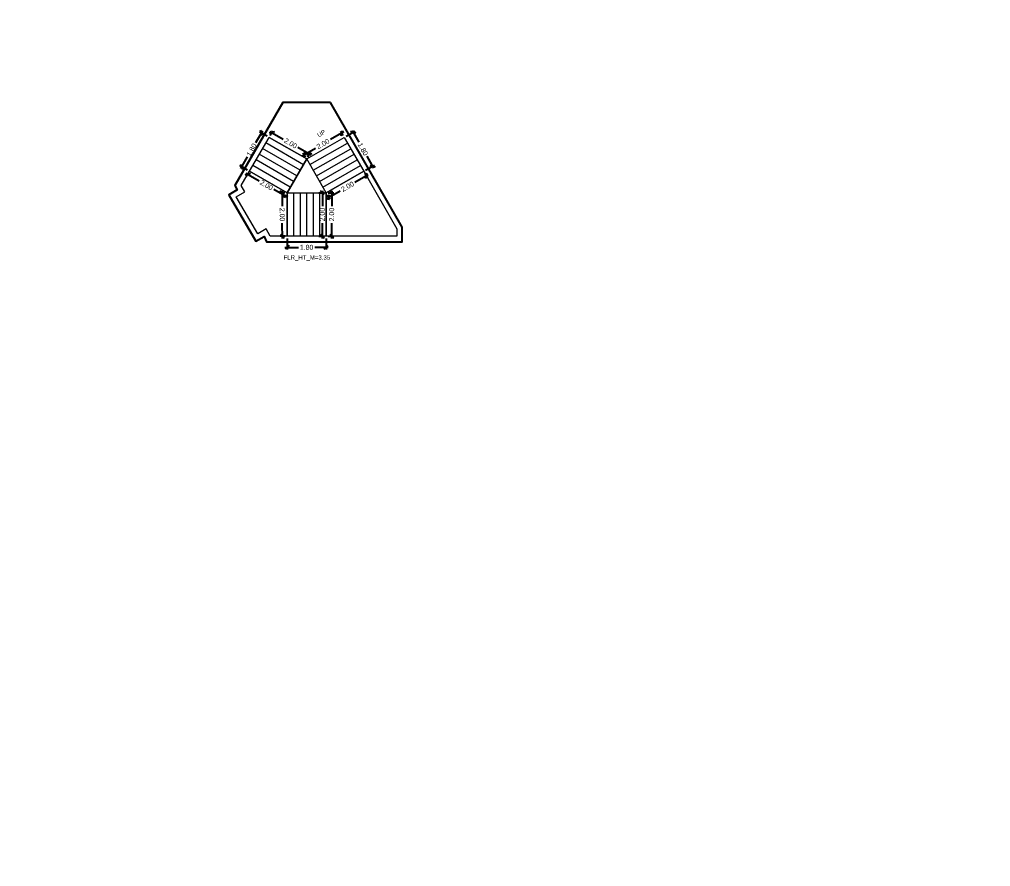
# Model space of a CAD drawing. Header units: metres. Extents: x 256329 to 886268, y -249371 to 355.
# Drawn here: x 287414.59 to 287459.34, y -1085.22 to -1046.17 of the extents above; entities that cross this region are included whole.
import ezdxf

# ---------------------------------------------------------------- set-up
doc = ezdxf.new("R2010")
doc.units = ezdxf.units.M
doc.header["$MEASUREMENT"] = 0
doc.header["$PDMODE"] = 35
doc.linetypes.add('CONTINOUS', pattern=[0])
doc.layers.get('0').update_dxf_attribs({"lineweight": 18})
doc.layers.get('Defpoints').update_dxf_attribs({"lineweight": 20})
doc.layers.add('A_TEXT', color=4, linetype='Continuous', lineweight=0, transparency=0.3)
doc.layers.add('BLK_2_FLR_34_STAIR_3', color=7, linetype='Continuous')
for name, color, linetype, lineweight in [('BLK_2_FLR_34_STAIR_3_FLIGHT_1', 7, 'Continuous', 0), ('BLK_2_FLR_34_STAIR_3_FLIGHT_2', 7, 'Continuous', 0), ('BLK_2_FLR_34_STAIR_3_FLIGHT_3', 7, 'Continuous', 0), ('BLK_2_FLR_34_STAIR_3_LANDING_1', 7, 'Continuous', 0), ('BLK_2_FLR_34_STAIR_3_LANDING_2', 7, 'Continuous', 0)]:
    doc.layers.add(name, color=color, linetype=linetype, lineweight=lineweight)
doc.styles.add('Arial', font='arial.ttf')
doc.styles.get("Standard").update_dxf_attribs({"font": 'arial.ttf'})
doc.dimstyles.new('METRIC DIM', dxfattribs={"dimtxt": 0.23, "dimasz": 0.18, "dimexe": 0.1, "dimexo": 0.1, "dimgap": 0.09, "dimtad": 0, "dimzin": 0, "dimdsep": 46, "dimtxsty": 'Standard', "dimblk": 'OBLIQUE', "dimcen": 0, "dimdle": 0.1, "dimclrd": 147, "dimclre": 147, "dimclrt": 7, "dimadec": 0, "dimazin": 0, "dimtfac": 1, "dimtofl": 0, "dimtmove": 0, "dimatfit": 2, "dimfxl": 0.125, "dimtolj": 1, "dimtzin": 0, "dimarcsym": 0})

# ---------------------------------------------------------------- blocks, each defined once
blk = doc.blocks.new('_Oblique')
at = {"color": 0, "linetype": 'ByBlock', "lineweight": -2}
blk.add_line((-0.5, -0.5), (0.5, 0.5), dxfattribs=at)
blk = doc.blocks.new('*D1725')
at = {"layer": 'BLK_2_FLR_34_STAIR_3_FLIGHT_2', "color": 147, "lineweight": -2, "transparency": 16777216}
for p, q in [((287426.926146, -1056.26763), (287426.925962, -1056.779601)), ((287428.726146, -1056.268277), (287428.725962, -1056.780248)), ((287426.825998, -1056.679565), (287427.448498, -1056.679789)), ((287428.825998, -1056.680284), (287428.203498, -1056.680061))]:
    blk.add_line(p, q, dxfattribs=at)
at = {"layer": 'Defpoints', "color": 0, "linetype": 'CONTINOUS', "transparency": 16777216}
for p in [(287426.926182, -1056.16763, 0.042641), (287428.726182, -1056.168277, 0.042641), (287428.725998, -1056.680248)]:
    blk.add_point(p, dxfattribs=at)
at = {"layer": 'BLK_2_FLR_34_STAIR_3_FLIGHT_2', "color": 147, "linetype": 'CONTINOUS', "lineweight": -2, "transparency": 16777216, "xscale": 0.18, "yscale": 0.18, "zscale": 0.18}
for p, rotation in [((287426.925998, -1056.679601), 179.979403), ((287428.725998, -1056.680248), 359.979403)]:
    blk.add_blockref('_Oblique', p, dxfattribs=dict(at, rotation=rotation))
at = {"layer": 'BLK_2_FLR_34_STAIR_3_FLIGHT_2', "color": 7, "linetype": 'CONTINOUS', "transparency": 16777216, "insert": (287427.825998, -1056.679925), "char_height": 0.23, "attachment_point": 5, "rotation": 359.9794033}
blk.add_mtext('\\A1;1.80', dxfattribs=at)
blk = doc.blocks.new('*D1726')
at = {"layer": 'BLK_2_FLR_34_STAIR_3_FLIGHT_3', "color": 147, "lineweight": -2, "transparency": 16777216}
for p, q in [((287426.13466, -1051.338305), (287426.750586, -1051.692449)), ((287426.144059, -1051.522577), (287426.271197, -1051.301459)), ((287428.043202, -1052.435675), (287427.427276, -1052.081531)), ((287427.879218, -1052.520255), (287428.006356, -1052.299138))]:
    blk.add_line(p, q, dxfattribs=at)
at = {"layer": 'Defpoints', "color": 0, "linetype": 'CONTINOUS', "transparency": 16777216}
for p in [(287426.094214, -1051.609268, 0.042641), (287427.95651, -1052.385829), (287427.829372, -1052.606947, 0.042641)]:
    blk.add_point(p, dxfattribs=at)
at = {"layer": 'BLK_2_FLR_34_STAIR_3_FLIGHT_3', "color": 147, "linetype": 'CONTINOUS', "lineweight": -2, "transparency": 16777216, "xscale": 0.18, "yscale": 0.18, "zscale": 0.18}
for p, rotation in [((287426.221351, -1051.388151), 150.102044), ((287427.95651, -1052.385829), 330.102044)]:
    blk.add_blockref('_Oblique', p, dxfattribs=dict(at, rotation=rotation))
at = {"layer": 'BLK_2_FLR_34_STAIR_3_FLIGHT_3', "color": 7, "linetype": 'CONTINOUS', "transparency": 16777216, "insert": (287427.088931, -1051.88699), "char_height": 0.23, "attachment_point": 5, "rotation": 330.1020442}
blk.add_mtext('\\A1;2.00', dxfattribs=at)
blk = doc.blocks.new('*D1727')
at = {"layer": 'BLK_2_FLR_34_STAIR_3_FLIGHT_1', "color": 147, "lineweight": -2, "transparency": 16777216}
for p, q in [((287429.534831, -1051.35995), (287428.919477, -1051.713549)), ((287429.513642, -1051.523787), (287429.398304, -1051.323068)), ((287427.627329, -1052.456051), (287428.242684, -1052.102452)), ((287427.77955, -1052.520242), (287427.664211, -1052.319523))]:
    blk.add_line(p, q, dxfattribs=at)
at = {"layer": 'Defpoints', "color": 0, "linetype": 'CONTINOUS', "transparency": 16777216}
for p in [(287429.448127, -1051.409772), (287429.563465, -1051.610491, 0.042641), (287427.829372, -1052.606947, 0.042641)]:
    blk.add_point(p, dxfattribs=at)
at = {"layer": 'BLK_2_FLR_34_STAIR_3_FLIGHT_1', "color": 147, "linetype": 'CONTINOUS', "lineweight": -2, "transparency": 16777216, "xscale": 0.18, "yscale": 0.18, "zscale": 0.18}
for p, rotation in [((287429.448127, -1051.409772), 29.88281300000001), ((287427.714034, -1052.406228), 209.882813)]:
    blk.add_blockref('_Oblique', p, dxfattribs=dict(at, rotation=rotation))
at = {"layer": 'BLK_2_FLR_34_STAIR_3_FLIGHT_1', "color": 7, "linetype": 'CONTINOUS', "transparency": 16777216, "insert": (287428.58108, -1051.908), "char_height": 0.23, "attachment_point": 5, "rotation": 29.8828126}
blk.add_mtext('\\A1;2.00', dxfattribs=at)
blk = doc.blocks.new('*D1728')
at = {"layer": 'BLK_2_FLR_34_STAIR_3_LANDING_2', "color": 147, "lineweight": -2, "transparency": 16777216}
for p, q in [((287426.826183, -1054.168078), (287426.598904, -1054.169095)), ((287426.698455, -1054.068648), (287426.701633, -1054.778464)), ((287426.708304, -1056.268845), (287426.705127, -1055.559029)), ((287426.835137, -1056.168277), (287426.607858, -1056.169294))]:
    blk.add_line(p, q, dxfattribs=at)
at = {"layer": 'Defpoints', "color": 0, "linetype": 'CONTINOUS', "transparency": 16777216}
for p in [(287426.926182, -1054.16763, 0.042641), (287426.707857, -1056.168846), (287426.935136, -1056.167829, 0.042641)]:
    blk.add_point(p, dxfattribs=at)
at = {"layer": 'BLK_2_FLR_34_STAIR_3_LANDING_2', "color": 147, "linetype": 'CONTINOUS', "lineweight": -2, "transparency": 16777216, "xscale": 0.18, "yscale": 0.18, "zscale": 0.18}
for p, rotation in [((287426.698903, -1054.168647), 90.256477), ((287426.707857, -1056.168846), 270.256477)]:
    blk.add_blockref('_Oblique', p, dxfattribs=dict(at, rotation=rotation))
at = {"layer": 'BLK_2_FLR_34_STAIR_3_LANDING_2', "color": 7, "linetype": 'CONTINOUS', "transparency": 16777216, "insert": (287426.70338, -1055.168747), "char_height": 0.23, "attachment_point": 5, "rotation": 270.2564771}
blk.add_mtext('\\A1;2.00', dxfattribs=at)
blk = doc.blocks.new('*D1729')
at = {"layer": 'BLK_2_FLR_34_STAIR_3_LANDING_2', "color": 147, "lineweight": -2, "transparency": 16777216}
for p, q in [((287425.024251, -1053.263243), (287425.638665, -1053.61782)), ((287425.144525, -1053.254896), (287425.060879, -1053.399838)), ((287426.929149, -1054.362555), (287426.314735, -1054.007978)), ((287426.876199, -1054.254242), (287426.792553, -1054.399184))]:
    blk.add_line(p, q, dxfattribs=at)
at = {"layer": 'Defpoints', "color": 0, "linetype": 'CONTINOUS', "transparency": 16777216}
for p in [(287425.110863, -1053.313226), (287425.194509, -1053.168284, 0.042641), (287426.926182, -1054.16763, 0.042641)]:
    blk.add_point(p, dxfattribs=at)
at = {"layer": 'BLK_2_FLR_34_STAIR_3_LANDING_2', "color": 147, "linetype": 'CONTINOUS', "lineweight": -2, "transparency": 16777216, "xscale": 0.18, "yscale": 0.18, "zscale": 0.18}
for p, rotation in [((287425.110863, -1053.313226), 150.01084), ((287426.842537, -1054.312572), 330.01084)]:
    blk.add_blockref('_Oblique', p, dxfattribs=dict(at, rotation=rotation))
at = {"layer": 'BLK_2_FLR_34_STAIR_3_LANDING_2', "color": 7, "linetype": 'CONTINOUS', "transparency": 16777216, "insert": (287425.9767, -1053.812899), "char_height": 0.23, "attachment_point": 5, "rotation": 330.0108404}
blk.add_mtext('\\A1;2.00', dxfattribs=at)
blk = doc.blocks.new('*D1730')
at = {"layer": 'BLK_2_FLR_34_STAIR_3_LANDING_1', "color": 147, "lineweight": -2, "transparency": 16777216}
for p, q in [((287430.666574, -1053.329478), (287430.05122, -1053.683077)), ((287430.510098, -1053.257879), (287430.629692, -1053.466005)), ((287428.759072, -1054.425578), (287429.374427, -1054.07198)), ((287428.776005, -1054.254335), (287428.8956, -1054.46246))]:
    blk.add_line(p, q, dxfattribs=at)
at = {"layer": 'Defpoints', "color": 0, "linetype": 'CONTINOUS', "transparency": 16777216}
for p in [(287430.460275, -1053.171175, 0.042641), (287430.579869, -1053.3793), (287428.726182, -1054.16763, 0.042641)]:
    blk.add_point(p, dxfattribs=at)
at = {"layer": 'BLK_2_FLR_34_STAIR_3_LANDING_1', "color": 147, "linetype": 'CONTINOUS', "lineweight": -2, "transparency": 16777216, "xscale": 0.18, "yscale": 0.18, "zscale": 0.18}
for p, rotation in [((287430.579869, -1053.3793), 29.88281300000001), ((287428.845777, -1054.375756), 209.882813)]:
    blk.add_blockref('_Oblique', p, dxfattribs=dict(at, rotation=rotation))
at = {"layer": 'BLK_2_FLR_34_STAIR_3_LANDING_1', "color": 7, "linetype": 'CONTINOUS', "transparency": 16777216, "insert": (287429.712823, -1053.877528), "char_height": 0.23, "attachment_point": 5, "rotation": 29.8828126}
blk.add_mtext('\\A1;2.00', dxfattribs=at)
blk = doc.blocks.new('*D1731')
at = {"layer": 'BLK_2_FLR_34_STAIR_3_LANDING_1', "color": 147, "lineweight": -2, "transparency": 16777216}
for p, q in [((287428.826182, -1054.16763), (287429.081833, -1054.16763)), ((287428.981833, -1054.06763), (287428.981833, -1054.777343)), ((287428.981833, -1056.26763), (287428.981833, -1055.557916)), ((287428.826182, -1056.16763), (287429.081833, -1056.16763))]:
    blk.add_line(p, q, dxfattribs=at)
at = {"layer": 'Defpoints', "color": 0, "linetype": 'CONTINOUS', "transparency": 16777216}
for p in [(287428.726182, -1054.16763, 0.042641), (287428.726182, -1056.16763, 0.042641), (287428.981833, -1056.16763)]:
    blk.add_point(p, dxfattribs=at)
at = {"layer": 'BLK_2_FLR_34_STAIR_3_LANDING_1', "color": 147, "linetype": 'CONTINOUS', "lineweight": -2, "transparency": 16777216, "xscale": 0.18, "yscale": 0.18, "zscale": 0.18}
for p, rotation in [((287428.981833, -1054.16763), 90), ((287428.981833, -1056.16763), 270)]:
    blk.add_blockref('_Oblique', p, dxfattribs=dict(at, rotation=rotation))
at = {"layer": 'BLK_2_FLR_34_STAIR_3_LANDING_1', "color": 7, "linetype": 'CONTINOUS', "transparency": 16777216, "insert": (287428.981833, -1055.16763), "char_height": 0.23, "attachment_point": 5, "rotation": 90}
blk.add_mtext('\\A1;2.00', dxfattribs=at)
blk = doc.blocks.new('*D1732')
at = {"layer": 'BLK_2_FLR_34_STAIR_3_FLIGHT_3', "color": 147, "lineweight": -2, "transparency": 16777216}
for p, q in [((287425.788268, -1051.31725), (287425.47712, -1051.85641)), ((287426.007602, -1051.559285), (287425.651672, -1051.353879)), ((287425.107897, -1053.118301), (287424.751967, -1052.912895)), ((287424.788596, -1053.04949), (287425.099744, -1052.510331))]:
    blk.add_line(p, q, dxfattribs=at)
at = {"layer": 'Defpoints', "color": 0, "linetype": 'CONTINOUS', "transparency": 16777216}
for p in [(287426.094214, -1051.609268, 0.042641), (287424.838579, -1052.962878), (287425.194509, -1053.168284, 0.042641)]:
    blk.add_point(p, dxfattribs=at)
at = {"layer": 'BLK_2_FLR_34_STAIR_3_FLIGHT_3', "color": 147, "linetype": 'CONTINOUS', "lineweight": -2, "transparency": 16777216, "xscale": 0.18, "yscale": 0.18, "zscale": 0.18}
for p, rotation in [((287425.738284, -1051.403862), 60.01084000000001), ((287424.838579, -1052.962878), 240.01084)]:
    blk.add_blockref('_Oblique', p, dxfattribs=dict(at, rotation=rotation))
at = {"layer": 'BLK_2_FLR_34_STAIR_3_FLIGHT_3', "color": 7, "linetype": 'CONTINOUS', "transparency": 16777216, "insert": (287425.288432, -1052.18337), "char_height": 0.23, "attachment_point": 5, "rotation": 60.0108404}
blk.add_mtext('\\A1;1.80', dxfattribs=at)
blk = doc.blocks.new('*D1733')
at = {"layer": 'BLK_2_FLR_34_STAIR_3_FLIGHT_1', "color": 147, "lineweight": -2, "transparency": 16777216}
for p, q in [((287429.65017, -1051.560669), (287430.059293, -1051.325576)), ((287429.922766, -1051.288694), (287430.232912, -1051.82843)), ((287430.546979, -1053.121352), (287430.956103, -1052.886259)), ((287430.919221, -1053.022786), (287430.609074, -1052.48305))]:
    blk.add_line(p, q, dxfattribs=at)
at = {"layer": 'Defpoints', "color": 0, "linetype": 'CONTINOUS', "transparency": 16777216}
for p in [(287429.563465, -1051.610491, 0.042641), (287430.460275, -1053.171175, 0.042641), (287430.869398, -1052.936082)]:
    blk.add_point(p, dxfattribs=at)
at = {"layer": 'BLK_2_FLR_34_STAIR_3_FLIGHT_1', "color": 147, "linetype": 'CONTINOUS', "lineweight": -2, "transparency": 16777216, "xscale": 0.18, "yscale": 0.18, "zscale": 0.18}
for p, rotation in [((287429.972588, -1051.375398), 119.882813), ((287430.869398, -1052.936082), 299.882813)]:
    blk.add_blockref('_Oblique', p, dxfattribs=dict(at, rotation=rotation))
at = {"layer": 'BLK_2_FLR_34_STAIR_3_FLIGHT_1', "color": 7, "linetype": 'CONTINOUS', "transparency": 16777216, "insert": (287430.420993, -1052.15574), "char_height": 0.23, "attachment_point": 5, "rotation": 299.8828126}
blk.add_mtext('\\A1;1.80', dxfattribs=at)
blk = doc.blocks.new('*D1744')
at = {"layer": 'BLK_2_FLR_34_STAIR_3_FLIGHT_2', "color": 147, "lineweight": -2, "transparency": 16777216}
for p, q in [((287428.397091, -1054.16763), (287428.652742, -1054.16763)), ((287428.552742, -1054.06763), (287428.552742, -1054.777343)), ((287428.552742, -1056.26763), (287428.552742, -1055.557916)), ((287428.397091, -1056.16763), (287428.652742, -1056.16763))]:
    blk.add_line(p, q, dxfattribs=at)
at = {"layer": 'Defpoints', "color": 0, "linetype": 'CONTINOUS', "transparency": 16777216}
for p in [(287428.297091, -1054.16763, 0.042641), (287428.297091, -1056.16763, 0.042641), (287428.552742, -1056.16763)]:
    blk.add_point(p, dxfattribs=at)
at = {"layer": 'BLK_2_FLR_34_STAIR_3_FLIGHT_2', "color": 147, "linetype": 'CONTINOUS', "lineweight": -2, "transparency": 16777216, "xscale": 0.18, "yscale": 0.18, "zscale": 0.18}
for p, rotation in [((287428.552742, -1054.16763), 90), ((287428.552742, -1056.16763), 270)]:
    blk.add_blockref('_Oblique', p, dxfattribs=dict(at, rotation=rotation))
at = {"layer": 'BLK_2_FLR_34_STAIR_3_FLIGHT_2', "color": 7, "linetype": 'CONTINOUS', "transparency": 16777216, "insert": (287428.552742, -1055.16763), "char_height": 0.23, "attachment_point": 5, "rotation": 90}
blk.add_mtext('\\A1;2.00', dxfattribs=at)

msp = doc.modelspace()

# ---------------------------------------------------------------- linework, layer by layer
at = {"color": 5, "linetype": 'CONTINOUS'}
for p, q in [((287428.726182, -1054.16763), (287427.829372, -1052.606947)), ((287426.926182, -1054.16763), (287428.726182, -1054.16763))]:
    msp.add_line(p, q, dxfattribs=at)
msp.add_lwpolyline([(287426.926182, -1054.16763), (287427.829372, -1052.606947)], dxfattribs=at)
at = {"layer": 'BLK_2_FLR_34_STAIR_3', "color": 7, "linetype": 'CONTINOUS'}
msp.add_lwpolyline([(287428.931713, -1050.002639), (287426.728921, -1050.002639), (287424.517358, -1053.834852), (287424.630489, -1054.030652), (287424.241964, -1054.260413), (287425.487656, -1056.398594), (287425.86353, -1056.182203), (287425.983263, -1056.42091), (287432.235006, -1056.422474), (287432.235174, -1055.751522)], close=True, dxfattribs=at)
at = {"layer": 'BLK_2_FLR_34_STAIR_3_FLIGHT_1', "color": 3, "linetype": 'CONTINOUS'}
for p, q in [((287427.829372, -1052.606947), (287429.563465, -1051.610491)), ((287427.978841, -1052.867061), (287429.712933, -1051.870605)), ((287428.128309, -1053.127174), (287429.862402, -1052.130719)), ((287428.277777, -1053.387288), (287430.01187, -1052.390833)), ((287428.427246, -1053.647402), (287430.161338, -1052.650947)), ((287428.576714, -1053.907516), (287430.310806, -1052.911061)), ((287428.726182, -1054.16763), (287430.460275, -1053.171175))]:
    msp.add_line(p, q, dxfattribs=at)
at = {"layer": 'BLK_2_FLR_34_STAIR_3_FLIGHT_1', "color": 7, "linetype": 'CONTINOUS'}
msp.add_lwpolyline([(287429.563465, -1051.610491), (287430.460275, -1053.171175), (287428.726182, -1054.16763), (287427.829372, -1052.606947), (287429.563465, -1051.610491)], dxfattribs=at)
at = {"layer": 'BLK_2_FLR_34_STAIR_3_FLIGHT_2', "color": 3, "linetype": 'CONTINOUS'}
for p, q in [((287426.926182, -1054.16763), (287426.926182, -1056.16763)), ((287427.226182, -1054.16763), (287427.226182, -1056.16763)), ((287427.526182, -1054.16763), (287427.526182, -1056.16763)), ((287427.826182, -1054.16763), (287427.826182, -1056.16763)), ((287428.126182, -1054.16763), (287428.126182, -1056.16763)), ((287428.426182, -1054.16763), (287428.426182, -1056.16763)), ((287428.726182, -1054.16763), (287428.726182, -1056.16763))]:
    msp.add_line(p, q, dxfattribs=at)
at = {"layer": 'BLK_2_FLR_34_STAIR_3_FLIGHT_2', "color": 7, "linetype": 'CONTINOUS'}
msp.add_lwpolyline([(287426.926182, -1054.16763), (287428.726182, -1054.16763), (287428.726182, -1056.16763), (287426.926182, -1056.16763)], close=True, dxfattribs=at)
at = {"layer": 'BLK_2_FLR_34_STAIR_3_FLIGHT_3', "color": 3, "linetype": 'CONTINOUS'}
for p, q in [((287427.675937, -1052.86845), (287425.944263, -1051.869104)), ((287427.829372, -1052.606947), (287426.094214, -1051.609268)), ((287427.376035, -1053.388122), (287425.644361, -1052.388776)), ((287427.525986, -1053.128286), (287425.794312, -1052.12894)), ((287427.076133, -1053.907794), (287425.344459, -1052.908448)), ((287427.226084, -1053.647958), (287425.49441, -1052.648612)), ((287426.926182, -1054.16763), (287425.194509, -1053.168284))]:
    msp.add_line(p, q, dxfattribs=at)
at = {"layer": 'BLK_2_FLR_34_STAIR_3_FLIGHT_3', "ltscale": 0.05}
msp.add_lwpolyline([(287427.829372, -1052.606947), (287426.926182, -1054.16763), (287425.194509, -1053.168284), (287426.094214, -1051.609268), (287427.829372, -1052.606947)], dxfattribs=at)
at = {"layer": 'BLK_2_FLR_34_STAIR_3_LANDING_1', "color": 7, "linetype": 'CONTINOUS'}
msp.add_lwpolyline([(287428.726182, -1054.16763), (287430.460275, -1053.171175), (287431.981838, -1055.819091), (287431.98175, -1056.169091), (287428.726182, -1056.16763), (287428.726182, -1054.16763)], dxfattribs=at)
at = {"layer": 'BLK_2_FLR_34_STAIR_3_LANDING_2', "color": 7, "linetype": 'CONTINOUS'}
msp.add_lwpolyline([(287426.926182, -1054.16763), (287426.926182, -1056.16763), (287426.13962, -1056.16763), (287425.969666, -1055.828802), (287425.580845, -1056.055327), (287424.587536, -1054.350352), (287424.975284, -1054.12105), (287424.809878, -1053.834776), (287425.194509, -1053.168284), (287426.924969, -1054.169727)], dxfattribs=at)

# ---------------------------------------------------------------- texts
at = {"layer": 'A_TEXT', "lineweight": 0, "insert": (287429.432321, -1051.011018), "char_height": 0.2, "width": 2.485498, "attachment_point": 9, "rotation": 30.0054902, "style": 'Arial'}
msp.add_mtext('\\pxi2.2673,qc;UP', dxfattribs=at)
at = {"layer": 'BLK_2_FLR_34_STAIR_3', "color": 7, "linetype": 'CONTINOUS', "insert": (287426.761646, -1057.04539, -0.042641), "char_height": 0.2, "attachment_point": 1}
msp.add_mtext_dynamic_manual_height_columns('FLR_HT_M=3.35', width=2.272281, gutter_width=0.405, heights=[0.300679], dxfattribs=at)

# ---------------------------------------------------------------- dimensions: what is measured, and where the dimension line sits
at = {"layer": 'BLK_2_FLR_34_STAIR_3_FLIGHT_1', "color": 2, "linetype": 'CONTINOUS'}
dim = msp.add_aligned_dim(p1=(287427.829372, -1052.606947), p2=(287429.563465, -1051.610491), distance=0.231497, dimstyle='METRIC DIM', override={"dimfxl": 0.18}, dxfattribs=at)
dim.commit()
dim.dimension.update_dxf_attribs({"geometry": '*D1727', "text_midpoint": (287428.58108, -1051.908, -0.042641)})
at = {"layer": 'BLK_2_FLR_34_STAIR_3_FLIGHT_1', "color": 1, "linetype": 'CONTINOUS'}
dim = msp.add_aligned_dim(p1=(287429.563465, -1051.610491), p2=(287430.460275, -1053.171175), distance=0.471858, dimstyle='METRIC DIM', override={"dimfxl": 0.18}, dxfattribs=at)
dim.commit()
dim.dimension.update_dxf_attribs({"geometry": '*D1733', "text_midpoint": (287430.420993, -1052.15574, -0.042641)})
at = {"layer": 'BLK_2_FLR_34_STAIR_3_FLIGHT_2', "color": 2, "linetype": 'CONTINOUS'}
dim = msp.add_aligned_dim(p1=(287428.297091, -1054.16763), p2=(287428.297091, -1056.16763), distance=0.255651, dimstyle='METRIC DIM', override={"dimfxl": 0.18}, dxfattribs=at)
dim.commit()
dim.dimension.update_dxf_attribs({"geometry": '*D1744', "text_midpoint": (287428.552742, -1055.16763, -0.042641)})
at = {"layer": 'BLK_2_FLR_34_STAIR_3_FLIGHT_2', "color": 1, "linetype": 'CONTINOUS'}
dim = msp.add_aligned_dim(p1=(287426.926182, -1056.16763), p2=(287428.726182, -1056.168277), distance=-0.511971, dimstyle='METRIC DIM', override={"dimfxl": 0.18}, dxfattribs=at)
dim.commit()
dim.dimension.update_dxf_attribs({"geometry": '*D1725', "text_midpoint": (287427.825998, -1056.679925, -0.042641)})
at = {"layer": 'BLK_2_FLR_34_STAIR_3_FLIGHT_3', "color": 1, "linetype": 'CONTINOUS'}
dim = msp.add_aligned_dim(p1=(287426.094214, -1051.609268), p2=(287425.194509, -1053.168284), distance=-0.410947, dimstyle='METRIC DIM', override={"dimfxl": 0.18}, dxfattribs=at)
dim.commit()
dim.dimension.update_dxf_attribs({"geometry": '*D1732', "text_midpoint": (287425.288432, -1052.18337, -0.042641)})
at = {"layer": 'BLK_2_FLR_34_STAIR_3_FLIGHT_3', "color": 2, "linetype": 'CONTINOUS'}
dim = msp.add_aligned_dim(p1=(287426.094214, -1051.609268), p2=(287427.829372, -1052.606947), distance=0.255063, dimstyle='METRIC DIM', override={"dimfxl": 0.18}, dxfattribs=at)
dim.commit()
dim.dimension.update_dxf_attribs({"geometry": '*D1726', "text_midpoint": (287427.088931, -1051.88699, -0.042641)})
at = {"layer": 'BLK_2_FLR_34_STAIR_3_LANDING_1', "color": 1, "linetype": 'CONTINOUS'}
dim = msp.add_aligned_dim(p1=(287428.726182, -1054.16763), p2=(287430.460275, -1053.171175), distance=-0.240039, dimstyle='METRIC DIM', override={"dimfxl": 0.18}, dxfattribs=at)
dim.commit()
dim.dimension.update_dxf_attribs({"geometry": '*D1730', "text_midpoint": (287429.712823, -1053.877528, -0.042641)})
at = {"layer": 'BLK_2_FLR_34_STAIR_3_LANDING_1', "color": 2, "linetype": 'CONTINOUS'}
dim = msp.add_aligned_dim(p1=(287428.726182, -1054.16763), p2=(287428.726182, -1056.16763), distance=0.255651, dimstyle='METRIC DIM', override={"dimfxl": 0.18}, dxfattribs=at)
dim.commit()
dim.dimension.update_dxf_attribs({"geometry": '*D1731', "text_midpoint": (287428.981833, -1055.16763, -0.042641)})
at = {"layer": 'BLK_2_FLR_34_STAIR_3_LANDING_2', "color": 1, "linetype": 'CONTINOUS'}
dim = msp.add_aligned_dim(p1=(287426.926182, -1054.16763), p2=(287425.194509, -1053.168284), distance=0.167346, dimstyle='METRIC DIM', override={"dimfxl": 0.18}, dxfattribs=at)
dim.commit()
dim.dimension.update_dxf_attribs({"geometry": '*D1729', "text_midpoint": (287425.9767, -1053.812899, -0.042641)})
at = {"layer": 'BLK_2_FLR_34_STAIR_3_LANDING_2', "color": 2, "linetype": 'CONTINOUS'}
dim = msp.add_aligned_dim(p1=(287426.926182, -1054.16763), p2=(287426.935136, -1056.167829), distance=-0.227281, dimstyle='METRIC DIM', override={"dimfxl": 0.18}, dxfattribs=at)
dim.commit()
dim.dimension.update_dxf_attribs({"geometry": '*D1728', "text_midpoint": (287426.70338, -1055.168747, -0.042641)})

doc.saveas('drawing.dxf')
